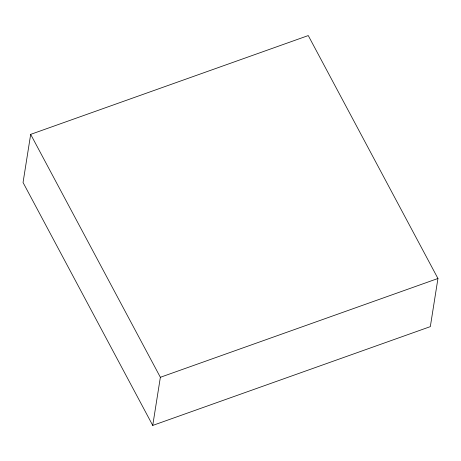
<?xml version="1.0" encoding="UTF-8"?>
<svg xmlns="http://www.w3.org/2000/svg" width="461" height="461" viewBox="0 0 461 461"><rect width="100%" height="100%" fill="white"/><g stroke="black" fill="none" stroke-linecap="round" stroke-linejoin="round"><path stroke-width="0.69" d="M30.674 134.37L23.05 182.51L152.735 425.428L430.326 326.63L437.95 278.49L308.265 35.572L30.674 134.37L160.365 377.288L152.735 425.428M160.365 377.288L437.95 278.49"/></g></svg>
